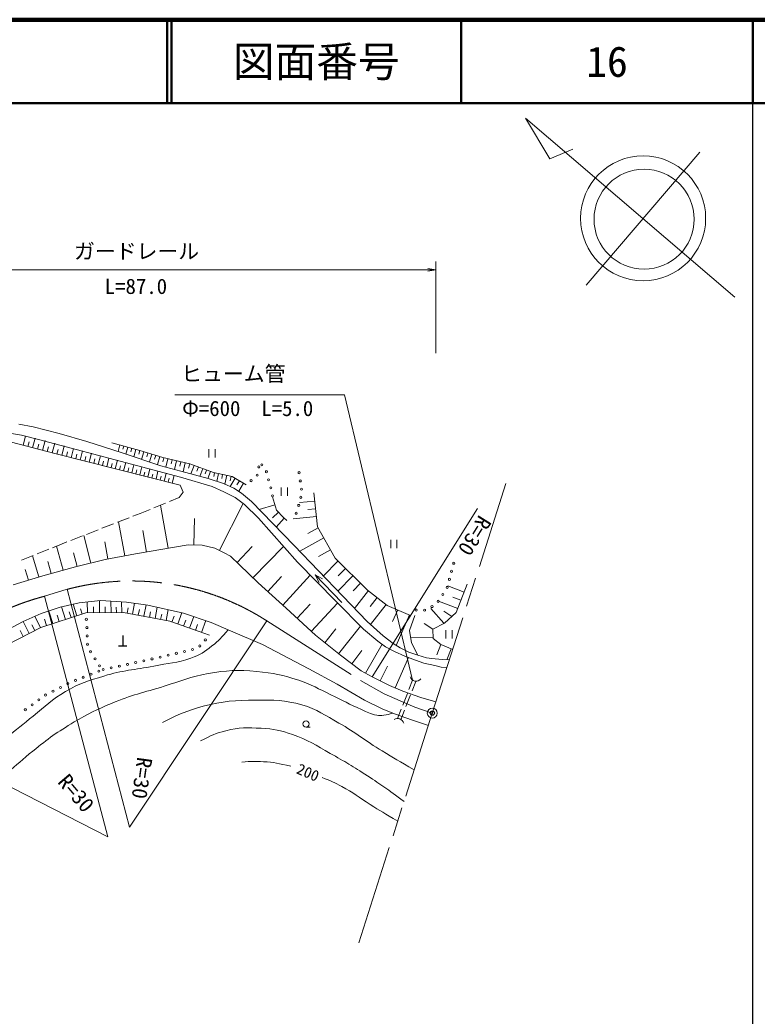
# Model space of a CAD drawing. Units: millimetres at full size, sheet at 1:1000; details may follow other scales. Extents: x 40000 to 680000, y 20000 to 380000.
# Drawn here: x 491080 to 579500, y 260410 to 380000 of the extents above; entities that cross this region are included whole.
import ezdxf
from ezdxf.enums import TextEntityAlignment as Align

# ---------------------------------------------------------------- set-up
doc = ezdxf.new("R2010")
doc.units = ezdxf.units.MM
doc.header["$LTSCALE"] = 1000
doc.header["$PDMODE"] = 32
doc.header["$PDSIZE"] = 500
doc.linetypes.add('CHAIN', pattern=[18.5, 12, -1.5, 3.5, -1.5])
for name, color, linetype, lineweight in [('M-BGD', 7, 'Continuous', 13), ('M-BMK', 2, 'CHAIN', 13), ('M-BMK-SRVR', 3, 'Continuous', 13), ('M-STR-HTXT', 7, 'Continuous', 13), ('M-STR-STRC', 7, 'Continuous', 13), ('M-TTL', 2, 'Continuous', 140), ('M-TTL-BAND', 7, 'Continuous', 25), ('M-TTL-LINE', 7, 'Continuous', 50)]:
    doc.layers.add(name, color=color, linetype=linetype, lineweight=lineweight)
doc.layers.add('M-OTRS', color=6, linetype='Continuous')
doc.layers.add('M-TTL-TXT', color=7, linetype='Continuous')
doc.styles.add('ＭＳ ゴシック', font='')
doc.styles.get('ＭＳ ゴシック').set_extended_font_data('MS Gothic')

# ---------------------------------------------------------------- blocks, each defined once
blk = doc.blocks.new('open_arrow')
at = {"color": 0, "linetype": 'Continuous', "lineweight": -2}
blk.add_lwpolyline([(7.5, 1.25), (0, 0), (7.5, -1.25)], dxfattribs=at)

msp = doc.modelspace()

# ---------------------------------------------------------------- linework, layer by layer
at = {"layer": 'M-BGD'}
for p, q in [((491453, 328936), (491746, 330049)), ((492029, 328785), (492181, 329360)), ((492604, 328633), (492908, 329784)), ((493191, 328478), (493346, 329065)), ((493778, 328323), (494087, 329497)), ((494942, 328016), (495249, 329180)), ((496089, 327724), (496377, 328873)), ((503063, 328970), (502852, 328193)), ((494360, 328170), (494513, 328752)), ((495515, 327868), (495659, 328442)), ((496652, 327583), (496793, 328146)), ((497215, 327442), (497497, 328567)), ((497767, 327303), (497905, 327855)), ((498318, 327165), (498595, 328268)), ((499400, 326893), (499671, 327975)), ((500459, 326627), (500725, 327687)), ((503546, 328839), (503440, 328451)), ((504028, 328709), (503800, 327865)), ((504511, 328578), (504397, 328156)), ((504993, 328447), (504750, 327549)), ((505476, 328316), (505337, 327872)), ((505953, 328167), (505665, 327244)), ((506431, 328018), (506286, 327556)), ((506908, 327869), (506614, 326929)), ((507385, 327719), (507238, 327249)), ((513741, 328486), (513741, 327486)), ((514491, 327486), (514491, 328486)), ((498859, 327029), (498995, 327570)), ((499929, 326760), (500062, 327290)), ((500979, 326497), (501109, 327017)), ((501498, 326367), (501759, 327406)), ((502008, 326239), (502135, 326748)), ((502517, 326111), (502772, 327130)), ((503016, 325986), (503141, 326485)), ((503515, 325861), (503765, 326859)), ((504495, 325615), (504741, 326595)), ((507862, 327570), (507563, 326613)), ((508343, 327430), (508231, 326941)), ((508832, 327317), (508599, 326306)), ((509338, 327201), (509222, 326695)), ((509844, 327085), (509601, 326031)), ((510371, 326963), (510249, 326437)), ((510897, 326842), (510645, 325747)), ((511445, 326716), (511319, 326168)), ((511972, 326521), (511588, 325492)), ((504005, 325738), (504128, 326228)), ((504980, 325493), (505101, 325976)), ((505465, 325371), (505707, 326337)), ((505950, 325250), (506069, 325726)), ((506435, 325128), (506674, 326080)), ((506920, 325006), (507037, 325475)), ((507405, 324885), (507640, 325823)), ((508374, 324641), (508606, 325566)), ((509344, 324398), (509573, 325308)), ((512486, 326329), (512294, 325814)), ((513001, 326136), (512653, 325205)), ((513469, 325961), (513295, 325496)), ((513937, 325786), (513622, 324944)), ((514411, 325630), (514321, 325189)), ((514901, 325529), (514708, 324590)), ((515391, 325429), (515294, 324959)), ((515880, 325328), (515661, 324260)), ((507889, 324763), (508005, 325225)), ((508859, 324520), (508974, 324975)), ((516415, 325219), (516305, 324685)), ((516899, 324978), (516316, 323977)), ((517399, 324686), (517107, 324186)), ((517899, 324395), (517327, 323412)), ((510186, 322652), (510658, 323324)), ((522434, 323850), (522434, 322850)), ((523184, 322850), (523184, 323850)), ((507150, 321427), (508541, 321988)), ((508844, 316567), (507943, 321746)), ((509005, 322175), (510186, 322652)), ((514998, 316334), (517846, 321950)), ((521672, 321773), (519778, 321226)), ((526445, 322243), (524604, 322049)), ((504635, 320422), (505506, 320763)), ((505506, 320763), (506687, 321240)), ((522081, 320903), (521361, 320229)), ((526542, 321323), (525621, 321226)), ((500909, 318965), (502306, 319511)), ((502772, 319694), (504169, 320240)), ((503667, 315657), (502922, 319752)), ((511956, 316978), (512014, 320126)), ((522762, 320191), (521833, 319118)), ((526639, 320403), (523874, 320112)), ((499597, 314793), (498754, 318122)), ((499047, 318237), (500444, 318783)), ((506254, 316117), (505804, 318706)), ((526837, 319037), (525623, 318361)), ((494989, 316639), (495847, 316985)), ((495847, 316985), (496719, 317326)), ((497184, 317508), (498581, 318055)), ((501619, 315284), (501246, 317332)), ((527514, 317823), (524635, 316220)), ((535555, 317571), (535555, 316571)), ((536305, 316571), (536305, 317571)), ((493135, 315891), (494526, 316452)), ((496275, 313926), (495485, 316839)), ((497932, 314372), (497511, 316036)), ((517147, 314860), (518949, 316773)), ((519030, 313026), (522707, 316782)), ((528315, 316384), (526876, 315582)), ((491280, 315143), (492671, 315704)), ((493365, 313124), (492599, 315676)), ((494818, 313531), (494423, 314988)), ((529231, 315032), (527481, 313243)), ((492089, 312741), (491706, 314017)), ((522621, 309745), (525876, 313361)), ((529674, 310077), (526482, 313397)), ((526482, 313397), (526958, 312468)), ((526482, 313397), (527391, 312884)), ((530125, 314157), (529250, 313263)), ((520813, 311372), (522440, 313180)), ((531019, 313282), (529211, 311434)), ((531944, 312378), (531040, 311454)), ((532877, 311485), (531206, 309347)), ((544358, 311321), (542389, 312071)), ((497917, 308471), (497470, 309853)), ((499170, 308821), (499154, 310129)), ((500631, 308839), (500613, 310300)), ((502009, 308856), (501992, 310234)), ((503285, 308871), (503270, 310147)), ((504591, 308664), (504841, 309965)), ((505955, 308401), (506217, 309765)), ((524326, 308174), (525902, 309874)), ((526026, 306598), (529179, 309998)), ((533946, 310649), (533110, 309581)), ((535014, 309814), (533132, 307406)), ((543607, 309351), (541276, 310240)), ((543982, 310336), (542998, 310711)), ((495032, 307539), (494548, 309036)), ((496535, 308025), (496049, 309528)), ((497226, 308248), (497003, 308939)), ((498539, 308672), (498338, 309295)), ((499901, 308830), (499892, 309560)), ((501320, 308847), (501312, 309536)), ((502647, 308863), (502639, 309501)), ((503940, 308789), (504065, 309440)), ((505273, 308532), (505404, 309214)), ((506627, 308272), (506757, 308945)), ((507300, 308143), (507559, 309488)), ((507956, 308016), (508083, 308673)), ((508613, 307890), (508865, 309203)), ((510006, 307472), (510494, 308847)), ((536395, 309170), (535786, 307768)), ((537796, 308561), (536206, 304902)), ((541940, 307560), (540384, 309359)), ((542876, 308382), (541926, 309032)), ((492198, 306357), (491458, 307792)), ((492868, 306703), (492522, 307373)), ((493538, 307049), (492847, 308389)), ((494284, 307298), (494042, 308046)), ((495783, 307782), (495541, 308534)), ((509319, 307715), (509563, 308403)), ((510715, 307220), (510966, 307929)), ((511423, 306969), (511926, 308386)), ((512141, 306715), (512395, 307432)), ((512858, 306460), (513367, 307895)), ((538446, 308513), (537802, 306710)), ((540621, 306846), (539566, 307536)), ((491481, 305987), (491111, 306704)), ((527644, 305234), (528971, 306883)), ((529293, 303907), (531947, 307205)), ((537802, 306710), (538060, 305207)), ((542164, 306742), (542164, 305742)), ((542914, 305742), (542914, 306742)), ((532541, 301580), (534525, 305052)), ((540646, 305904), (537952, 305834)), ((538060, 305207), (538790, 303726)), ((541576, 305010), (541068, 303762)), ((530894, 302709), (532082, 304318)), ((542823, 304502), (542288, 303187)), ((536108, 299797), (537699, 303456)), ((534304, 300647), (535188, 302436)), ((537737, 299598), (538183, 300737)), ((537008, 297736), (537555, 299133)), ((536380, 296131), (536826, 297270)), ((525400, 295100), (525900, 295100))]:
    msp.add_line(p, q, dxfattribs=at)
at = {"layer": 'M-BGD', "lineweight": 25}
for p, q in [((503405, 306113), (503405, 304863)), ((502905, 304863), (503905, 304863))]:
    msp.add_line(p, q, dxfattribs=at)
at = {"layer": 'M-BGD'}
for points in [[(490928, 331487), (492664, 331163), (495793, 330362), (499113, 329389), (503349, 328015), (507966, 326479), (510370, 325821), (513662, 324933), (515493, 324332), (516753, 323789), (517668, 323188), (518842, 322186), (523993, 316891), (532722, 307762), (534669, 306073), (535832, 305135), (536672, 304613), (537731, 304098), (538790, 303726), (539849, 303411), (540478, 303326), (541709, 303211), (542594, 303174)], [(490083, 330330), (491266, 330159), (493289, 329643), (504469, 326667), (510346, 325102), (514133, 323986), (515531, 323361), (516905, 322675), (518021, 321816), (519709, 320185), (524374, 314890), (528954, 310225), (532302, 306848), (534014, 305417), (534949, 304749), (535999, 304196), (537258, 303623), (538517, 303146), (539548, 302784), (540845, 302479), (541589, 302288), (542284, 302204)], [(510658, 323324), (510314, 324154), (495260, 327932), (490052, 329306), (488306, 329191), (486875, 328304), (482038, 323983), (477731, 321149), (473824, 319218), (468844, 317286), (462662, 314538), (461375, 310546), (462662, 305222), (467385, 293932), (468200, 293159)], [(502098, 329232), (505475, 328316), (508223, 327458), (511457, 326713), (514290, 325655), (516522, 325197), (518228, 324203)], [(526340, 323238), (526769, 319159), (528873, 315382), (532780, 311561), (535141, 309715), (537932, 308502)], [(521395, 322733), (521853, 321147), (522683, 320260), (523112, 319888)], [(490262, 312193), (493845, 313268), (497755, 314327), (501323, 315231), (504922, 315885), (511278, 316991), (512944, 316960), (514471, 316601), (515577, 316041), (516356, 315604), (517431, 314592), (519659, 312411)], [(519659, 312411), (523004, 309399), (526533, 306128), (529524, 303721), (532024, 301875), (533333, 301127), (535413, 300099), (537025, 299398), (539175, 298650), (540987, 298155)], [(544714, 312255), (543426, 308878), (541995, 307590), (540621, 306846), (540650, 305730), (541566, 305014), (542997, 304431)], [(488890, 306415), (491461, 307793), (493634, 308728), (495924, 309499), (498167, 310013), (500761, 310317), (503869, 310107), (506440, 309733), (510716, 308798), (514011, 307676), (516348, 306672), (520180, 305036), (525718, 302115), (529130, 300245), (532401, 298329), (534621, 297254), (536140, 296647), (538057, 295992), (540070, 295291)], [(478895, 294200), (483407, 299859), (488172, 304280), (493581, 307071), (498992, 308819), (503498, 308874), (509079, 307801), (513801, 306126)]]:
    msp.add_lwpolyline(points, dxfattribs=at)
for centre, radius in [((520098, 326586), 125), ((519543, 325352), 125), ((519736, 326333), 125), ((520642, 325760), 125), ((524562, 325643), 125), ((518804, 324691), 125), ((520905, 324796), 125), ((524709, 324654), 125), ((521168, 323831), 125), ((521385, 322858), 125), ((524857, 323665), 125), ((524521, 321719), 125), ((524766, 322688), 125), ((524216, 320772), 125), ((543113, 314771), 125), ((542854, 313805), 125), ((542595, 312839), 125), ((541803, 311031), 125), ((542335, 311874), 125), ((541248, 310199), 125), ((538620, 309154), 125), ((539620, 309140), 125), ((540513, 309567), 125), ((499048, 308043), 125), ((499119, 307045), 125), ((499151, 306046), 125), ((499178, 305046), 125), ((512652, 304840), 125), ((513321, 305567), 125), ((499553, 304153), 125), ((508867, 303727), 125), ((509840, 303958), 125), ((510813, 304189), 125), ((511786, 304419), 125), ((500090, 303309), 125), ((500626, 302465), 125), ((503989, 302632), 125), ((504965, 302847), 125), ((505941, 303066), 125), ((506917, 303285), 125), ((507893, 303504), 125), ((499603, 301455), 125), ((500532, 301825), 125), ((501054, 302010), 125), ((502032, 302217), 125), ((503011, 302425), 125), ((496829, 300316), 125), ((497745, 300714), 125), ((498674, 301085), 125), ((494156, 298954), 125), ((495047, 299408), 125), ((495938, 299862), 125), ((492540, 297777), 125), ((493348, 298366), 125), ((491732, 297187), 125), ((525400, 295475), 375)]:
    msp.add_circle(centre, radius, dxfattribs=at)
for centre, radius, start, end in [((538597, 301342), 733, 195.37256, 323.77583), ((536358, 295319), 812, 18.41984, 119.30051)]:
    msp.add_arc(centre, radius, start, end, dxfattribs=at)
for points, knots in [([(474534, 268666), (474733, 270145), (474839, 270593), (475107, 271814), (475708, 274556), (476145, 276113), (477396, 278626), (478681, 281203), (479543, 282589), (481231, 284922), (483165, 287594), (484378, 289018), (486726, 291333), (488906, 293481), (490298, 294504), (492679, 296427), (494156, 297620), (494902, 298420), (496543, 299375), (498221, 300351), (499296, 300664), (501151, 301235), (503428, 301936), (504798, 301957), (507132, 302437), (508878, 302797), (509922, 302771), (511597, 303382), (512665, 303771), (513221, 304140), (514115, 304841), (514962, 305505), (515256, 305847), (516050, 306799)], [0, 0, 0, 0, 1, 1, 1, 2, 2, 2, 3, 3, 3, 4, 4, 4, 5, 5, 5, 6, 6, 6, 7, 7, 7, 8, 8, 8, 9, 9, 9, 10, 10, 10, 11, 11, 11, 11]), ([(477436, 266899), (478105, 270375), (478309, 271518), (479325, 274340), (480275, 276980), (480877, 278464), (482330, 280865), (483876, 283421), (485027, 284682), (487023, 286904), (489042, 289151), (490289, 290322), (492633, 292227), (494469, 293720), (495552, 294505), (497584, 295719), (499267, 296724), (500270, 297193), (502077, 297951), (504463, 298953), (505902, 299246), (508374, 300012), (510418, 300645), (511532, 301157), (513640, 301529), (515888, 301925), (517204, 301983), (519478, 301786), (521481, 301612), (522608, 301363), (524515, 300727), (526086, 300203), (526881, 299688), (528379, 298981), (529817, 298303), (530587, 297847), (532042, 297207), (532742, 296899), (533125, 296670), (533874, 296520), (534203, 296454), (534399, 296488), (534732, 296520), (535161, 296561), (535328, 296626), (535804, 296781)], [0, 0, 0, 0, 1, 1, 1, 2, 2, 2, 3, 3, 3, 4, 4, 4, 5, 5, 5, 6, 6, 6, 7, 7, 7, 8, 8, 8, 9, 9, 9, 10, 10, 10, 11, 11, 11, 12, 12, 12, 13, 13, 13, 14, 14, 14, 15, 15, 15, 15]), ([(508171, 295670), (510299, 296721), (511082, 297063), (513065, 297602), (515460, 298254), (516895, 298308), (519376, 298332), (521550, 298353), (522822, 298365), (524914, 297774), (526769, 297250), (527652, 296523), (529336, 295585), (531444, 294409), (532468, 293490), (534530, 292236), (536016, 291333), (536508, 291042), (538370, 289984)], [0, 0, 0, 0, 1, 1, 1, 2, 2, 2, 3, 3, 3, 4, 4, 4, 5, 5, 5, 6, 6, 6, 6]), ([(512722, 293438), (514022, 294117), (514537, 294342), (515784, 294669), (517388, 295089), (518363, 295026), (520020, 294955), (521512, 294891), (522355, 294690), (523769, 294211), (525640, 293577), (526565, 292908), (528291, 291950), (530071, 290962), (531048, 290368), (532756, 289260), (534514, 288119), (535087, 287697), (537153, 286184)], [0, 0, 0, 0, 1, 1, 1, 2, 2, 2, 3, 3, 3, 4, 4, 4, 5, 5, 5, 6, 6, 6, 6]), ([(517704, 290895), (518886, 290993), (519275, 291006), (520279, 290952), (521578, 290883), (522069, 290744), (523561, 290399)], [0, 0, 0, 0, 1, 1, 1, 2, 2, 2, 2]), ([(527318, 289059), (528450, 288600), (528787, 288440), (529694, 287972), (531083, 287255), (531743, 286649), (533071, 285825), (534360, 285025), (534777, 284776), (536393, 283811)], [0, 0, 0, 0, 1, 1, 1, 2, 2, 2, 3, 3, 3, 3])]:
    msp.add_open_spline(points, degree=3, knots=knots, dxfattribs=at)
at = {"layer": 'M-BMK'}
for p, q in [((540546, 296780), (549379, 324356)), ((494039, 310812), (496744, 311643)), ((531714, 269203), (540546, 296780))]:
    msp.add_line(p, q, dxfattribs=at)
msp.add_lwpolyline([(520678, 307868), (531938, 300689), (534789, 299100), (536682, 298259), (538434, 297511), (540546, 296780)], dxfattribs=at)
for centre, start, end in [((504435, 282645), 57.21874, 104.85406), ((501587, 281777), 104.57102, 152.66135)]:
    msp.add_arc(centre, 30000, start, end, dxfattribs=at)
at = {"layer": 'M-BMK-SRVR'}
for p, q in [((576828, 346728), (551721, 368194)), ((551721, 368194), (554631, 363330)), ((554631, 363330), (557397, 364494)), ((558982, 348170), (572630, 364133))]:
    msp.add_line(p, q, dxfattribs=at)
for centre, radius in [((565833, 356184), 7501), ((565948, 356074), 6000), ((540546, 296780), 600)]:
    msp.add_circle(centre, radius, dxfattribs=at)
msp.add_point((540546, 296780), dxfattribs=at)
at = {"layer": 'M-OTRS'}
msp.add_point((540546, 296780), dxfattribs=at)
at = {"layer": 'M-STR-HTXT'}
for p, q in [((540987, 340000), (540987, 351000)), ((468997, 350000), (540987, 350000)), ((509675, 335000), (530000, 335000)), ((530000, 335000), (538183, 300737)), ((533333, 301127), (545947, 321353)), ((496744, 311643), (504224, 283083)), ((494039, 310812), (501607, 281929)), ((520678, 307868), (504224, 283083)), ((474938, 295554), (501607, 281929))]:
    msp.add_line(p, q, dxfattribs=at)
at = {"layer": 'M-STR-STRC'}
for p, q in [((538109, 299452), (538555, 300591)), ((537380, 297590), (537927, 298987)), ((536752, 295986), (537198, 297124))]:
    msp.add_line(p, q, dxfattribs=at)
at = {"layer": 'M-TTL'}
msp.add_line((680000, 380000), (40000, 380000), dxfattribs=at)
at = {"layer": 'M-TTL-BAND'}
msp.add_line((579000, 20000), (579000, 370000), dxfattribs=at)
at = {"layer": 'M-TTL-LINE'}
for p, q in [((508747, 380000), (508747, 370000)), ((509247, 380000), (509247, 370000)), ((543997, 380000), (543997, 370000)), ((579000, 380000), (579000, 370000)), ((40000, 370000), (680000, 370000))]:
    msp.add_line(p, q, dxfattribs=at)

# ---------------------------------------------------------------- block references
at = {"layer": 'M-STR-HTXT', "xscale": 133, "yscale": 133, "rotation": 180}
msp.add_blockref('open_arrow', (540987, 350000), dxfattribs=at)

# ---------------------------------------------------------------- texts
at = {"layer": 'M-BGD', "style": 'ＭＳ ゴシック'}
msp.add_text('200', height=1320, rotation=336.729, dxfattribs=at).set_placement((525630, 289660), align=Align.MIDDLE_CENTER)
at = {"layer": 'M-STR-HTXT', "style": 'ＭＳ ゴシック'}
msp.add_text('ガードレール', height=1833, dxfattribs=at).set_placement((505072, 352231), align=Align.MIDDLE_CENTER)
for s, p in [('L=87.0', (504994, 346552)), ('ヒューム管', (516678, 336066))]:
    msp.add_text(s, height=1833, dxfattribs=at).set_placement(p, align=Align.BOTTOM_CENTER)
msp.add_text('Φ=600\u3000L=5.0', height=1833, dxfattribs=at).set_placement((510537, 331894), align=Align.BOTTOM_LEFT)
for rotation, p in [(238.05, (545704, 320964)), (262.126, (504615, 291653)), (310.388, (495093, 288119))]:
    msp.add_text('R=30', height=1833, rotation=rotation, dxfattribs=at).set_placement(p, align=Align.BOTTOM_LEFT)
at = {"layer": 'M-TTL-TXT', "style": 'ＭＳ ゴシック'}
for s, p in [('図面番号', (526622, 375000)), ('16', (561497, 375000))]:
    msp.add_text(s, height=3666, dxfattribs=at).set_placement(p, align=Align.MIDDLE_CENTER)

doc.saveas('drawing.dxf')
